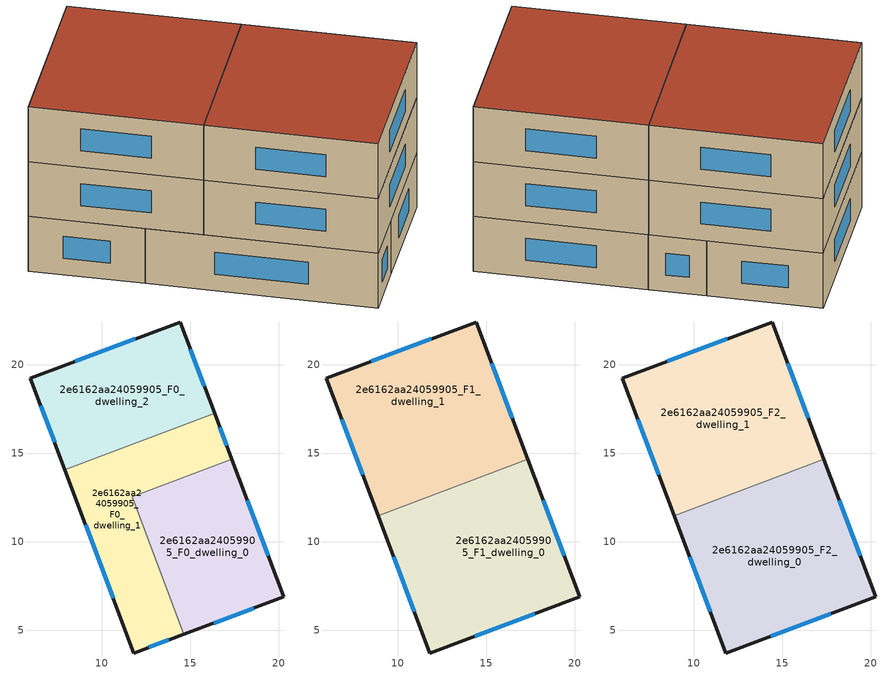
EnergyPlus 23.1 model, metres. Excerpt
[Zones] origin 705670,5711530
2e6162aa24059905_F0_dwelling_0
 floor ground (EU_floor_Construction): 17.35,14.66 20.28,6.9 14.65,4.78 11.72,12.53 z0
 wall outside (EU_wall_Construction): 14.65,4.78 20.28,6.9 17.35,14.66 z0:3
 wall to 2e6162aa24059905_F0_dwelling_1 (EU_wall_Construction): 17.35,14.66 11.72,12.53 14.64,4.78 z0:3
 window (EU_Window_Construction): 19.4,9.22 18.23,12.33 / 16.33,5.41 18.59,6.26 z0.9:2.1
2e6162aa24059905_F0_dwelling_1
 floor ground (EU_floor_Construction): 16.37,17.24 17.35,14.66 11.72,12.53 14.65,4.78 11.83,3.72 7.93,14.06 z0
 wall outside (EU_wall_Construction): 7.93,14.06 11.83,3.72 14.65,4.78 / 17.35,14.66 16.37,17.24 z0:3
 wall to 2e6162aa24059905_F0_dwelling_2 (EU_wall_Construction): 16.37,17.24 7.93,14.06 z0:3
 window (EU_Window_Construction): 12.67,4.04 13.8,4.47 / 9.1,10.96 10.66,6.82 / 17.06,15.43 16.67,16.47 z0.9:2.1
2e6162aa24059905_F0_dwelling_2
 floor ground (EU_floor_Construction): 14.43,22.41 16.37,17.24 7.93,14.06 5.97,19.23 z0
 wall outside (EU_wall_Construction): 16.37,17.24 14.43,22.41 5.97,19.23 7.93,14.06 z0:3
 window (EU_Window_Construction): 6.56,17.68 7.34,15.61 / 11.9,21.46 8.5,20.18 / 15.79,18.79 15.01,20.86 z0.9:2.1
2e6162aa24059905_F1_dwelling_0
 floor to 2e6162aa24059905_F0_dwelling_0 (EU_floor_Construction): 17.35,14.66 20.28,6.9 14.65,4.78 11.72,12.53 z3
 floor to 2e6162aa24059905_F0_dwelling_1 (EU_floor_Construction): 13.67,13.27 11.72,12.53 14.65,4.78 11.83,3.72 8.9,11.47 z3
 wall outside (EU_wall_Construction): 8.9,11.47 11.83,3.72 20.28,6.9 17.35,14.66 z3:6
 wall to 2e6162aa24059905_F1_dwelling_1 (EU_wall_Construction): 17.35,14.66 8.9,11.47 z3:6
 window (EU_Window_Construction): 19.4,9.22 18.23,12.34 / 14.36,4.67 17.75,5.95 / 9.78,9.15 10.95,6.04 z3.9:5.1
2e6162aa24059905_F1_dwelling_1
 floor to 2e6162aa24059905_F0_dwelling_1 (EU_floor_Construction): 16.37,17.24 17.35,14.66 8.9,11.47 7.93,14.06 z3
 floor to 2e6162aa24059905_F0_dwelling_2 (EU_floor_Construction): 14.43,22.41 16.37,17.24 7.93,14.06 5.97,19.23 z3
 wall outside (EU_wall_Construction): 17.35,14.66 14.43,22.41 5.97,19.23 8.9,11.47 z3:6
 window (EU_Window_Construction): 11.9,21.46 8.5,20.18 / 16.47,16.98 15.3,20.09 / 6.85,16.91 8.03,13.79 z3.9:5.1
2e6162aa24059905_F2_dwelling_0
 floor to 2e6162aa24059905_F1_dwelling_0 (EU_floor_Construction): 17.35,14.66 20.28,6.9 11.83,3.72 8.9,11.47 z6
 wall outside (EU_wall_Construction): 8.9,11.47 11.83,3.72 20.28,6.9 17.35,14.66 z6:9
 wall to 2e6162aa24059905_F2_dwelling_1 (EU_wall_Construction): 17.35,14.66 8.9,11.47 z6:9
 window (EU_Window_Construction): 19.4,9.22 18.23,12.34 / 14.36,4.67 17.75,5.95 / 9.78,9.15 10.95,6.04 z6.9:8.1
 roof outside (EU_roof_Construction): 20.28,6.9 17.35,14.66 8.9,11.47 11.83,3.72 z9
2e6162aa24059905_F2_dwelling_1
 floor to 2e6162aa24059905_F1_dwelling_1 (EU_floor_Construction): 14.43,22.41 17.35,14.66 8.9,11.47 5.97,19.23 z6
 wall outside (EU_wall_Construction): 17.35,14.66 14.43,22.41 5.97,19.23 8.9,11.47 z6:9
 window (EU_Window_Construction): 11.9,21.46 8.5,20.18 / 16.47,16.98 15.3,20.09 / 6.85,16.91 8.03,13.79 z6.9:8.1
 roof outside (EU_roof_Construction): 17.35,14.66 14.43,22.41 5.97,19.23 8.9,11.47 z9
[Building]
EU S2 Campaign: North Axis=0; Terrain=City; Solar Distribution=FullExterior
[Site:Location]
London: Latitude=51.5; Longitude=-0.5; Time Zone=0; Elevation=25
[SizingPeriod:WeatherFileDays]
AnnualSizingPeriod: Begin Month=1; Begin Day of Month=1; End Month=12; End Day of Month=31; Day of Week for Start Day=Monday; Use Weather File Daylight Saving Period=No; Use Weather File Rain and Snow Indicators=No
[MATERIAL]
EU_InternalMass_Material: Roughness=MediumRough; Thickness=0.1; Conductivity=1; Density=1800; Specific Heat=900; Thermal Absorptance=0.9; Solar Absorptance=0.7; Visible Absorptance=0.7
[MATERIAL:NOMASS] Roughness=MediumRough; Thermal Absorptance=0.9; Solar Absorptance=0.7; Visible Absorptance=0.7
Name | Thermal Resistance
EU_wall_NoMass | 1.04674
EU_roof_NoMass | 4.32442
EU_floor_NoMass | 2.04616
[WINDOWMATERIAL:SIMPLEGLAZINGSYSTEM]
EU_Window_SimpleGlazing: UFactor=4.25843; Solar Heat Gain Coefficient=0.85; Visible Transmittance=0.85
[CONSTRUCTION]
EU_wall_Construction: EU_wall_NoMass
EU_roof_Construction: EU_roof_NoMass
EU_floor_Construction: EU_floor_NoMass
EU_Window_Construction: EU_Window_SimpleGlazing
EU_InternalMass_Construction: EU_InternalMass_Material
[ZONE] Type=1; Multiplier=1; Ceiling Height=autocalculate; Floor Area=autocalculate; Part of Total Floor Area=Yes
Name | Volume
2e6162aa24059905_F0_dwelling_0 | 149.654
2e6162aa24059905_F1_dwelling_0 | 224.434
2e6162aa24059905_F2_dwelling_0 | 224.473
2e6162aa24059905_F0_dwelling_1 | 149.631
2e6162aa24059905_F1_dwelling_1 | 224.459
2e6162aa24059905_F2_dwelling_1 | 224.471
2e6162aa24059905_F0_dwelling_2 | 149.637
[INTERNALMASS] Construction=EU_InternalMass_Construction
Name | Zone or ZoneList | Surface Area
2e6162aa24059905_F0_dwelling_0_EU_InternalMass | 2e6162aa24059905_F0_dwelling_0 | 49.8854
2e6162aa24059905_F0_dwelling_1_EU_InternalMass | 2e6162aa24059905_F0_dwelling_1 | 49.8765
2e6162aa24059905_F0_dwelling_2_EU_InternalMass | 2e6162aa24059905_F0_dwelling_2 | 49.8793
2e6162aa24059905_F1_dwelling_0_EU_InternalMass | 2e6162aa24059905_F1_dwelling_0 | 74.8242
2e6162aa24059905_F1_dwelling_1_EU_InternalMass | 2e6162aa24059905_F1_dwelling_1 | 74.8242
2e6162aa24059905_F2_dwelling_0_EU_InternalMass | 2e6162aa24059905_F2_dwelling_0 | 74.8242
2e6162aa24059905_F2_dwelling_1_EU_InternalMass | 2e6162aa24059905_F2_dwelling_1 | 74.8242
[OTHEREQUIPMENT] Fuel Type=Electricity; Design Level Calculation Method=Watts/Area; Power per Zone Floor Area=1; Fraction Latent=0; Fraction Radiant=0; Fraction Lost=0; Carbon Dioxide Generation Rate=0; EndUse Subcategory=EU_Step8_InternalGains
Name | Zone or ZoneList or Space or SpaceList | Schedule
EU_Step8_InternalGain_2e6162aa24059905_F0_dwelling_0_f000 | 2e6162aa24059905_F0_dwelling_0 | EU_Step8_GainSchedule_2e6162aa24059905_F0_dwelling_0_f000
EU_Step8_InternalGain_2e6162aa24059905_F0_dwelling_1_f000 | 2e6162aa24059905_F0_dwelling_1 | EU_Step8_GainSchedule_2e6162aa24059905_F0_dwelling_1_f000
EU_Step8_InternalGain_2e6162aa24059905_F0_dwelling_2_f000 | 2e6162aa24059905_F0_dwelling_2 | EU_Step8_GainSchedule_2e6162aa24059905_F0_dwelling_2_f000
EU_Step8_InternalGain_2e6162aa24059905_F1_dwelling_0_f000 | 2e6162aa24059905_F1_dwelling_0 | EU_Step8_GainSchedule_2e6162aa24059905_F1_dwelling_0_f000
EU_Step8_InternalGain_2e6162aa24059905_F1_dwelling_1_f000 | 2e6162aa24059905_F1_dwelling_1 | EU_Step8_GainSchedule_2e6162aa24059905_F1_dwelling_1_f000
EU_Step8_InternalGain_2e6162aa24059905_F2_dwelling_0_f000 | 2e6162aa24059905_F2_dwelling_0 | EU_Step8_GainSchedule_2e6162aa24059905_F2_dwelling_0_f000
EU_Step8_InternalGain_2e6162aa24059905_F2_dwelling_1_f000 | 2e6162aa24059905_F2_dwelling_1 | EU_Step8_GainSchedule_2e6162aa24059905_F2_dwelling_1_f000
[ZONEVENTILATION:DESIGNFLOWRATE] Schedule=EU_AlwaysOn; Design Flow Rate Calculation Method=AirChanges/Hour; Air Changes per Hour=0.488719; Ventilation Type=Natural; Fan Pressure Rise=0; Fan Total Efficiency=1; Constant Term Coefficient=1; Temperature Term Coefficient=0; Velocity Term Coefficient=0; Velocity Squared Term Coefficient=0; Minimum Indoor Temperature=-100; Maximum Indoor Temperature=100; Delta Temperature=-100; Minimum Outdoor Temperature=-100; Maximum Outdoor Temperature=100; Maximum Wind Speed=40
Name | Zone or ZoneList or Space or SpaceList
EU_ConstantAir_2e6162aa24059905_F0_dwelling_0 | 2e6162aa24059905_F0_dwelling_0
EU_ConstantAir_2e6162aa24059905_F0_dwelling_1 | 2e6162aa24059905_F0_dwelling_1
EU_ConstantAir_2e6162aa24059905_F0_dwelling_2 | 2e6162aa24059905_F0_dwelling_2
EU_ConstantAir_2e6162aa24059905_F1_dwelling_0 | 2e6162aa24059905_F1_dwelling_0
EU_ConstantAir_2e6162aa24059905_F1_dwelling_1 | 2e6162aa24059905_F1_dwelling_1
EU_ConstantAir_2e6162aa24059905_F2_dwelling_0 | 2e6162aa24059905_F2_dwelling_0
EU_ConstantAir_2e6162aa24059905_F2_dwelling_1 | 2e6162aa24059905_F2_dwelling_1
[HVACTEMPLATE:THERMOSTAT] Constant Heating Setpoint=20; Constant Cooling Setpoint=50
EU_HeatOnly_2e6162aa24059905_F0_dwelling_0; EU_HeatOnly_2e6162aa24059905_F0_dwelling_1; EU_HeatOnly_2e6162aa24059905_F0_dwelling_2; EU_HeatOnly_2e6162aa24059905_F1_dwelling_0; EU_HeatOnly_2e6162aa24059905_F1_dwelling_1; EU_HeatOnly_2e6162aa24059905_F2_dwelling_0; EU_HeatOnly_2e6162aa24059905_F2_dwelling_1
[HVACTEMPLATE:ZONE:IDEALLOADSAIRSYSTEM] System Availability Schedule=EU_AlwaysOn; Maximum Heating Supply Air Temperature=50; Minimum Cooling Supply Air Temperature=13; Maximum Heating Supply Air Humidity Ratio=0.0156; Minimum Cooling Supply Air Humidity Ratio=0.0077; Heating Limit=NoLimit; Cooling Limit=NoLimit; Heating Availability Schedule=EU_AlwaysOn; Cooling Availability Schedule=EU_CoolingOff; Dehumidification Control Type=ConstantSensibleHeatRatio; Cooling Sensible Heat Ratio=0.7; Dehumidification Setpoint=60; Humidification Control Type=None; Humidification Setpoint=30; Outdoor Air Method=None; Outdoor Air Flow Rate per Person=0.00944; Outdoor Air Flow Rate per Zone Floor Area=0; Outdoor Air Flow Rate per Zone=0; Demand Controlled Ventilation Type=None; Outdoor Air Economizer Type=NoEconomizer; Heat Recovery Type=None; Sensible Heat Recovery Effectiveness=0.7; Latent Heat Recovery Effectiveness=0.65
Name | Template Thermostat
2e6162aa24059905_F0_dwelling_0 | EU_HeatOnly_2e6162aa24059905_F0_dwelling_0
2e6162aa24059905_F0_dwelling_1 | EU_HeatOnly_2e6162aa24059905_F0_dwelling_1
2e6162aa24059905_F0_dwelling_2 | EU_HeatOnly_2e6162aa24059905_F0_dwelling_2
2e6162aa24059905_F1_dwelling_0 | EU_HeatOnly_2e6162aa24059905_F1_dwelling_0
2e6162aa24059905_F1_dwelling_1 | EU_HeatOnly_2e6162aa24059905_F1_dwelling_1
2e6162aa24059905_F2_dwelling_0 | EU_HeatOnly_2e6162aa24059905_F2_dwelling_0
2e6162aa24059905_F2_dwelling_1 | EU_HeatOnly_2e6162aa24059905_F2_dwelling_1
[SIZING:ZONE] Zone Cooling Design Supply Air Temperature Input Method=SupplyAirTemperature; Zone Cooling Design Supply Air Temperature=13; Zone Heating Design Supply Air Temperature Input Method=SupplyAirTemperature; Zone Heating Design Supply Air Temperature=50; Zone Cooling Design Supply Air Humidity Ratio=0.008; Zone Heating Design Supply Air Humidity Ratio=0.008; Cooling Design Air Flow Method=DesignDay; Cooling Design Air Flow Rate=0; Cooling Minimum Air Flow per Zone Floor Area=0.000762; Cooling Minimum Air Flow=0; Cooling Minimum Air Flow Fraction=0.2; Heating Design Air Flow Method=DesignDay; Heating Design Air Flow Rate=0; Heating Maximum Air Flow per Zone Floor Area=0.002032; Heating Maximum Air Flow=0.141576; Heating Maximum Air Flow Fraction=0.3; Account for Dedicated Outdoor Air System=No; Dedicated Outdoor Air System Control Strategy=NeutralSupplyAir; Dedicated Outdoor Air Low Setpoint Temperature for Design=autosize; Dedicated Outdoor Air High Setpoint Temperature for Design=autosize; Zone Load Sizing Method=Sensible Load Only No Latent Load; Zone Latent Cooling Design Supply Air Humidity Ratio Input Method=HumidityRatioDifference; Zone Cooling Design Supply Air Humidity Ratio Difference=0.005; Zone Latent Heating Design Supply Air Humidity Ratio Input Method=HumidityRatioDifference; Zone Humidification Design Supply Air Humidity Ratio Difference=0.005
2e6162aa24059905_F0_dwelling_0; 2e6162aa24059905_F0_dwelling_1; 2e6162aa24059905_F0_dwelling_2; 2e6162aa24059905_F1_dwelling_0; 2e6162aa24059905_F1_dwelling_1; 2e6162aa24059905_F2_dwelling_0; 2e6162aa24059905_F2_dwelling_1
[SCHEDULE:CONSTANT]
Name | Hourly Value
EU_AlwaysOn | 1
EU_CoolingOff | 0
[SCHEDULE:FILE] Column Number=1; Rows to Skip at Top=0; Number of Hours of Data=8760; Column Separator=Comma; Interpolate to Timestep=No; Minutes per Item=60; Adjust Schedule for Daylight Savings=Yes
Name | File
EU_Step8_GainSchedule_2e6162aa24059905_F0_dwelling_0_f000 | ../../schedules/2e6162aa24059905/2e6162aa24059905_F0_dwelling_0_f000_gain.csv
EU_Step8_GainSchedule_2e6162aa24059905_F0_dwelling_1_f000 | ../../schedules/2e6162aa24059905/2e6162aa24059905_F0_dwelling_1_f000_gain.csv
EU_Step8_GainSchedule_2e6162aa24059905_F0_dwelling_2_f000 | ../../schedules/2e6162aa24059905/2e6162aa24059905_F0_dwelling_2_f000_gain.csv
EU_Step8_GainSchedule_2e6162aa24059905_F1_dwelling_0_f000 | ../../schedules/2e6162aa24059905/2e6162aa24059905_F1_dwelling_0_f000_gain.csv
EU_Step8_GainSchedule_2e6162aa24059905_F1_dwelling_1_f000 | ../../schedules/2e6162aa24059905/2e6162aa24059905_F1_dwelling_1_f000_gain.csv
EU_Step8_GainSchedule_2e6162aa24059905_F2_dwelling_0_f000 | ../../schedules/2e6162aa24059905/2e6162aa24059905_F2_dwelling_0_f000_gain.csv
EU_Step8_GainSchedule_2e6162aa24059905_F2_dwelling_1_f000 | ../../schedules/2e6162aa24059905/2e6162aa24059905_F2_dwelling_1_f000_gain.csv
